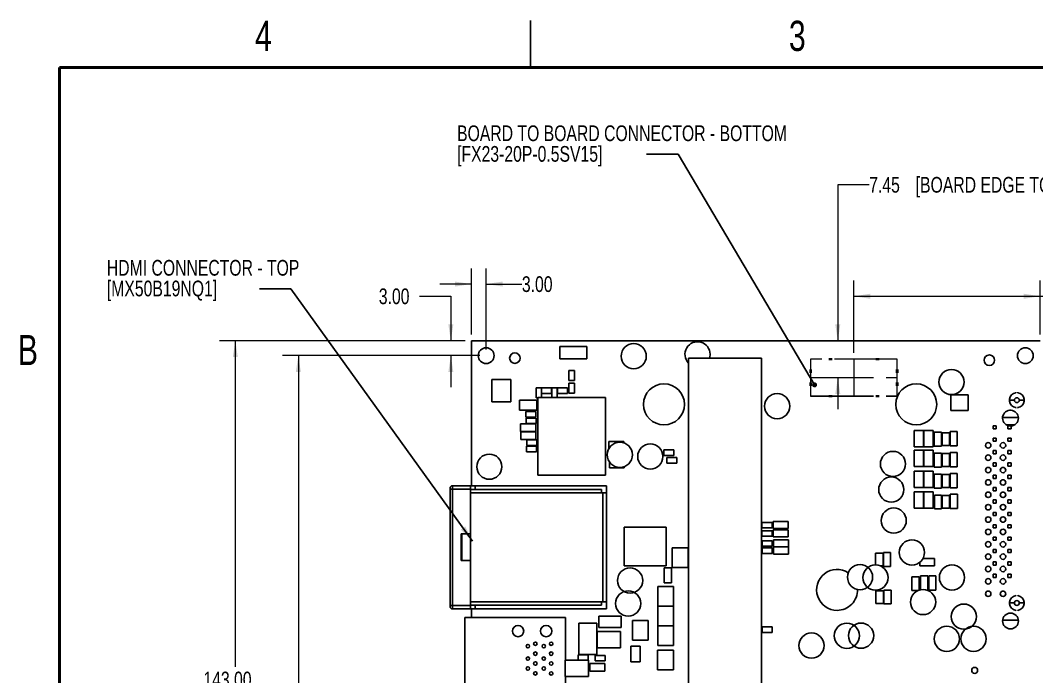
# Model space of a CAD drawing. Header units: millimetres. Extents: x 3 to 429, y 3 to 276.
# Drawn here: x 4.8 to 210.3, y 143.6 to 276.3 of the extents above; entities that cross this region are included whole.
import ezdxf

# ---------------------------------------------------------------- set-up
doc = ezdxf.new("R2010")
doc.units = ezdxf.units.MM
doc.header["$PDSIZE"] = -1
doc.linetypes.add('CENTERX2', pattern=[20.32, 12.7, -2.54, 2.54, -2.54])
doc.layers.add('FORMAT', color=7, linetype='Continuous')
doc.styles.add('SLDTEXTSTYLE1', font='TXT', dxfattribs={"width": 0.75})
doc.dimstyles.new('SLDDIMSTYLE0', dxfattribs={"dimtxt": 3.175, "dimasz": 3.302, "dimexe": 0, "dimexo": 0.0625, "dimgap": 0.79375, "dimtad": 0, "dimtih": 1, "dimtoh": 1, "dimrnd": 1e-09, "dimzin": 12, "dimdsep": 46, "dimtxsty": 'SLDTEXTSTYLE1', "dimsah": 1, "dimcen": 0.09, "dimadec": 0, "dimazin": 3, "dimtfac": 1, "dimtmove": 0, "dimatfit": 0, "dimfxl": 1, "dimfrac": 2, "dimtolj": 1, "dimtzin": 12, "dimarcsym": 0})
doc.dimstyles.new('SLDDIMSTYLE1', dxfattribs={"dimtxt": 3.175, "dimasz": 3.302, "dimexe": 0, "dimexo": 0.0625, "dimgap": 0.79375, "dimtad": 0, "dimtih": 1, "dimtoh": 1, "dimrnd": 1e-09, "dimzin": 4, "dimdsep": 46, "dimtxsty": 'SLDTEXTSTYLE1', "dimsah": 1, "dimcen": 0.09, "dimadec": 0, "dimazin": 1, "dimtfac": 1, "dimtofl": 0, "dimtmove": 0, "dimatfit": 3, "dimfxl": 1, "dimfrac": 2, "dimtolj": 1, "dimtzin": 12, "dimarcsym": 0})
doc.dimstyles.new('SLDDIMSTYLE2', dxfattribs={"dimtxt": 3.175, "dimasz": 3.302, "dimexe": 0, "dimexo": 0.0625, "dimgap": 0.79375, "dimtad": 0, "dimtih": 1, "dimtoh": 1, "dimrnd": 1e-09, "dimzin": 12, "dimdsep": 46, "dimtxsty": 'SLDTEXTSTYLE1', "dimsah": 1, "dimcen": 0.09, "dimadec": 0, "dimazin": 3, "dimtfac": 1, "dimtofl": 0, "dimtmove": 0, "dimatfit": 3, "dimfxl": 1, "dimfrac": 2, "dimtolj": 1, "dimtzin": 12, "dimarcsym": 0})
doc.dimstyles.new('SLDDIMSTYLE3', dxfattribs={"dimtxt": 3.175, "dimasz": 3.302, "dimexe": 0, "dimexo": 0.0625, "dimgap": 0.79375, "dimtad": 0, "dimtih": 1, "dimtoh": 1, "dimrnd": 1e-09, "dimzin": 4, "dimdsep": 46, "dimtxsty": 'SLDTEXTSTYLE1', "dimsah": 1, "dimcen": 0.09, "dimadec": 0, "dimazin": 1, "dimtfac": 1, "dimtmove": 0, "dimatfit": 0, "dimfxl": 1, "dimfrac": 2, "dimtolj": 1, "dimtzin": 12, "dimarcsym": 0})
doc.dimstyles.new('SLDDIMSTYLE4', dxfattribs={"dimtxt": 0.18, "dimasz": 1.016, "dimexe": 0, "dimexo": 0.0625, "dimgap": 0, "dimtad": 0, "dimtih": 1, "dimtoh": 1, "dimdec": 0, "dimrnd": 1e-09, "dimzin": 0, "dimdsep": 46, "dimtxsty": 'Standard', "dimblk1": 'DOT', "dimblk2": 'DOT', "dimsah": 1, "dimcen": 0.09, "dimadec": 0, "dimazin": 0, "dimtfac": 1.016, "dimtdec": 0, "dimtofl": 0, "dimtmove": 0, "dimatfit": 3, "dimldrblk": 'DOT', "dimfxl": 1, "dimfrac": 2, "dimtolj": 1, "dimtzin": 0, "dimarcsym": 0})
doc.dimstyles.new('SLDDIMSTYLE5', dxfattribs={"dimtxt": 0.18, "dimasz": 3.302, "dimexe": 0, "dimexo": 0.0625, "dimgap": 0, "dimtad": 0, "dimtih": 1, "dimtoh": 1, "dimdec": 0, "dimrnd": 1e-09, "dimzin": 0, "dimdsep": 46, "dimtxsty": 'Standard', "dimsah": 1, "dimcen": 0.09, "dimadec": 0, "dimazin": 0, "dimtfac": 3.302, "dimtdec": 0, "dimtofl": 0, "dimtmove": 0, "dimatfit": 3, "dimfxl": 1, "dimfrac": 2, "dimtolj": 1, "dimtzin": 0, "dimarcsym": 0})

# ---------------------------------------------------------------- blocks, each defined once
blk = doc.blocks.new('_D')
at = {"color": 7, "linetype": 'Continuous', "lineweight": 0}
for p, q in [((176.4, 243.02), (170.05, 243.02)), ((170.05, 243.02), (170.05, 211.48)), ((170.05, 204.03), (170.05, 197.68))]:
    blk.add_line(p, q, dxfattribs=at)
at = {"color": 7, "linetype": 'Continuous', "lineweight": 18}
for points in [[(170.05, 211.48), (170.56, 214.78), (169.54, 214.78)], [(170.05, 204.03), (169.54, 200.73), (170.56, 200.73)]]:
    blk.add_solid(points, dxfattribs=at)
at = {"color": 7, "linetype": 'Continuous', "lineweight": 18, "char_height": 3.175, "attachment_point": 1, "style": 'SLDTEXTSTYLE1'}
for s, insert in [('7.45', (176.4, 244.6)), ('[BOARD EDGE TO CONNECTOR CENTER]', (185.8, 244.6))]:
    blk.add_mtext(s, dxfattribs=dict(at, insert=insert))
blk = doc.blocks.new('_D_3')
at = {"color": 7, "linetype": 'Continuous', "lineweight": 0}
for p, q in [((173.31, 209.02), (173.31, 223.66)), ((210.96, 212.75), (210.96, 223.66)), ((173.31, 220.48), (210.96, 220.48)), ((210.96, 220.48), (220.11, 220.48))]:
    blk.add_line(p, q, dxfattribs=at)
at = {"color": 7, "linetype": 'Continuous', "lineweight": 18}
for points in [[(173.31, 220.48), (176.61, 219.97), (176.61, 220.99)], [(210.96, 220.48), (207.66, 220.99), (207.66, 219.97)]]:
    blk.add_solid(points, dxfattribs=at)
at = {"color": 7, "linetype": 'Continuous', "lineweight": 18, "char_height": 3.175, "attachment_point": 1, "style": 'SLDTEXTSTYLE1'}
for s, insert in [('37.65', (220.11, 222.06)), ('[BOARD EDGE TO CONNECTOR CENTER]', (231.86, 222.06))]:
    blk.add_mtext(s, dxfattribs=dict(at, insert=insert))
blk = doc.blocks.new('_D_4')
at = {"color": 7, "linetype": 'Continuous', "lineweight": 0}
for p, q in [((94.69, 211.48), (45.06, 211.48)), ((48.23, 211.48), (48.23, 145.55)), ((48.23, 68.48), (48.23, 140.51)), ((94.69, 68.48), (45.06, 68.48))]:
    blk.add_line(p, q, dxfattribs=at)
at = {"color": 7, "linetype": 'Continuous', "lineweight": 18}
for points in [[(48.23, 211.48), (47.73, 208.18), (48.74, 208.18)], [(48.23, 68.48), (48.74, 71.78), (47.73, 71.78)]]:
    blk.add_solid(points, dxfattribs=at)
at = {"color": 7, "linetype": 'Continuous', "lineweight": 18, "insert": (41.78, 144.6), "char_height": 3.175, "attachment_point": 1, "style": 'SLDTEXTSTYLE1'}
blk.add_mtext('143.00', dxfattribs=at)
blk = doc.blocks.new('_D_7')
at = {"color": 7, "linetype": 'Continuous', "lineweight": 0}
for p, q in [((97.69, 208.48), (57.8, 208.48)), ((60.98, 208.48), (60.98, 133.7)), ((60.98, 71.48), (60.98, 128.66)), ((97.69, 71.48), (57.8, 71.48))]:
    blk.add_line(p, q, dxfattribs=at)
at = {"color": 7, "linetype": 'Continuous', "lineweight": 18}
for points in [[(60.98, 208.48), (60.47, 205.18), (61.48, 205.18)], [(60.98, 71.48), (61.48, 74.78), (60.47, 74.78)]]:
    blk.add_solid(points, dxfattribs=at)
at = {"color": 7, "linetype": 'Continuous', "lineweight": 18, "insert": (54.53, 132.75), "char_height": 3.175, "attachment_point": 1, "style": 'SLDTEXTSTYLE1'}
blk.add_mtext('137.00', dxfattribs=at)
blk = doc.blocks.new('_D_8')
at = {"color": 7, "linetype": 'Continuous', "lineweight": 0}
for p, q in [((85.46, 220.48), (91.81, 220.48)), ((91.81, 220.48), (91.81, 211.48)), ((94.69, 211.48), (88.64, 211.48)), ((97.69, 208.48), (88.64, 208.48)), ((91.81, 208.48), (91.81, 202.13))]:
    blk.add_line(p, q, dxfattribs=at)
at = {"color": 7, "linetype": 'Continuous', "lineweight": 18}
for points in [[(91.81, 211.48), (92.32, 214.78), (91.31, 214.78)], [(91.81, 208.48), (91.31, 205.18), (92.32, 205.18)]]:
    blk.add_solid(points, dxfattribs=at)
at = {"color": 7, "linetype": 'Continuous', "lineweight": 18, "insert": (77.25, 222.06), "char_height": 3.175, "attachment_point": 1, "style": 'SLDTEXTSTYLE1'}
blk.add_mtext('3.00', dxfattribs=at)
blk = doc.blocks.new('_D_9')
at = {"color": 7, "linetype": 'Continuous', "lineweight": 0}
for p, q in [((95.96, 212.75), (95.96, 226.12)), ((98.96, 209.75), (98.96, 226.12)), ((95.96, 222.95), (89.61, 222.95)), ((98.96, 222.95), (106.18, 222.95))]:
    blk.add_line(p, q, dxfattribs=at)
at = {"color": 7, "linetype": 'Continuous', "lineweight": 18}
for points in [[(95.96, 222.95), (92.66, 223.45), (92.66, 222.44)], [(98.96, 222.95), (102.26, 222.44), (102.26, 223.45)]]:
    blk.add_solid(points, dxfattribs=at)
at = {"color": 7, "linetype": 'Continuous', "lineweight": 18, "insert": (106.18, 224.52), "char_height": 3.175, "attachment_point": 1, "style": 'SLDTEXTSTYLE1'}
blk.add_mtext('3.00', dxfattribs=at)
blk = doc.blocks.new('SW_NOTE_0_4')
at = {"color": 0, "linetype": 'Continuous', "lineweight": 0, "char_height": 3.175, "attachment_point": 1, "style": 'SLDTEXTSTYLE1'}
for s, insert in [('BOARD TO BOARD CONNECTOR - BOTTOM', (-38.33, 5.82)), ('[FX23-20P-0.5SV15]', (-38.33, 1.65))]:
    blk.add_mtext(s, dxfattribs=dict(at, insert=insert))
blk = doc.blocks.new('_Dot')
at = {"color": 0, "linetype": 'ByBlock', "lineweight": -2}
blk.add_line((-0.5, 0), (-1, 0), dxfattribs=at)
at = {"color": 0, "linetype": 'ByBlock', "const_width": 0.5}
blk.add_lwpolyline([(-0.25, 0, 1), (0.25, 0, 1)], format="xyb", close=True, dxfattribs=at)
blk = doc.blocks.new('SW_NOTE_0_5')
at = {"color": 0, "linetype": 'Continuous', "lineweight": 0, "char_height": 3.175, "attachment_point": 1, "style": 'SLDTEXTSTYLE1'}
for s, insert in [('HDMI CONNECTOR - TOP', (-30.86, 5.82)), ('[MX50B19NQ1]', (-30.86, 1.64))]:
    blk.add_mtext(s, dxfattribs=dict(at, insert=insert))

msp = doc.modelspace()

# ---------------------------------------------------------------- linework, layer by layer
at = {"color": 7, "linetype": 'Continuous', "lineweight": 25}
for p, q in [((107.95, 266.7), (107.95, 276.225)), ((95.959, 211.478), (210.96, 211.478)), ((95.959, 182.185), (95.959, 211.478)), ((113.829, 207.844), (113.829, 210.344)), ((113.829, 210.344), (119.329, 210.344)), ((119.329, 210.344), (119.329, 207.844)), ((119.329, 207.844), (113.829, 207.844)), ((139.86, 207.996), (154.65, 207.996)), ((139.86, 114.256), (139.86, 207.996)), ((154.65, 207.996), (154.65, 114.256)), ((168.238, 207.828), (168.36, 207.828)), ((168.238, 207.678), (168.36, 207.678)), ((168.36, 207.828), (168.36, 207.678)), ((168.76, 207.828), (168.36, 207.828)), ((168.76, 207.678), (168.36, 207.678)), ((168.76, 207.828), (168.76, 207.678)), ((168.76, 207.828), (168.883, 207.828)), ((168.76, 207.678), (168.883, 207.678)), ((177.86, 207.828), (177.738, 207.828)), ((177.86, 207.678), (177.738, 207.678)), ((177.86, 207.828), (178.26, 207.828)), ((177.86, 207.828), (177.86, 207.678)), ((177.86, 207.678), (178.26, 207.678)), ((178.26, 207.828), (178.26, 207.678)), ((178.383, 207.828), (178.26, 207.828)), ((178.383, 207.678), (178.26, 207.678)), ((115.64, 205.501), (116.818, 205.501)), ((115.64, 203.422), (115.64, 205.501)), ((116.818, 205.501), (116.818, 203.422)), ((164.435, 205.528), (164.435, 205.674)), ((164.685, 205.528), (164.435, 205.528)), ((164.435, 205.528), (164.435, 205.128)), ((164.685, 205.528), (164.685, 205.674)), ((164.685, 205.528), (164.685, 205.128)), ((181.935, 205.528), (181.935, 205.674)), ((181.935, 205.528), (182.185, 205.528)), ((181.935, 205.528), (181.935, 205.128)), ((182.185, 205.528), (182.185, 205.674)), ((182.185, 205.528), (182.185, 205.128)), ((100.09, 199.162), (100.09, 203.662)), ((100.09, 203.662), (103.965, 203.662)), ((103.965, 203.662), (103.965, 199.162)), ((164.685, 205.128), (164.435, 205.128)), ((164.435, 205.128), (164.435, 204.983)), ((164.685, 205.128), (164.685, 204.983)), ((181.935, 205.128), (182.185, 205.128)), ((181.935, 205.128), (181.935, 204.983)), ((182.185, 205.128), (182.185, 204.983)), ((109.052, 201.972), (110.152, 201.972)), ((109.052, 199.952), (109.052, 201.972)), ((110.152, 201.972), (110.152, 200.019)), ((110.167, 200.852), (110.167, 201.972)), ((110.167, 201.972), (112.186, 201.972)), ((112.186, 201.972), (112.186, 200.852)), ((112.201, 200.019), (112.201, 201.972)), ((112.201, 201.972), (113.301, 201.972)), ((113.301, 201.972), (113.301, 200.019)), ((113.367, 200.852), (113.367, 201.972)), ((113.367, 201.972), (115.387, 201.972)), ((115.387, 201.972), (115.387, 200.852)), ((116.818, 203.422), (115.64, 203.422)), ((115.671, 200.862), (115.671, 202.882)), ((115.671, 202.882), (116.791, 202.882)), ((116.791, 202.882), (116.791, 200.862)), ((164.435, 202.928), (164.435, 203.074)), ((164.685, 202.928), (164.435, 202.928)), ((164.435, 202.528), (164.435, 202.928)), ((164.685, 202.528), (164.435, 202.528)), ((164.435, 202.528), (164.435, 202.383)), ((164.685, 202.928), (164.685, 203.074)), ((164.685, 202.528), (164.685, 202.928)), ((164.685, 202.528), (164.685, 202.383)), ((181.935, 202.928), (181.935, 203.074)), ((181.935, 202.928), (182.185, 202.928)), ((181.935, 202.528), (181.935, 202.928)), ((181.935, 202.528), (182.185, 202.528)), ((181.935, 202.528), (181.935, 202.383)), ((182.185, 202.928), (182.185, 203.074)), ((182.185, 202.528), (182.185, 202.928)), ((182.185, 202.528), (182.185, 202.383)), ((105.718, 197.468), (105.718, 199.468)), ((105.718, 199.468), (109.168, 199.468)), ((109.381, 199.952), (109.052, 199.952)), ((109.168, 199.468), (109.168, 197.468)), ((109.381, 184.319), (109.381, 200.019)), ((109.381, 200.019), (123.081, 200.019)), ((112.186, 200.852), (110.167, 200.852)), ((115.387, 200.852), (113.367, 200.852)), ((116.791, 200.862), (115.671, 200.862)), ((123.081, 200.019), (123.081, 184.319)), ((168.36, 200.378), (168.238, 200.378)), ((168.36, 200.228), (168.238, 200.228)), ((168.36, 200.378), (168.76, 200.378)), ((168.36, 200.228), (168.36, 200.378)), ((168.36, 200.228), (168.76, 200.228)), ((168.76, 200.228), (168.76, 200.378)), ((168.883, 200.378), (168.76, 200.378)), ((168.883, 200.228), (168.76, 200.228)), ((177.738, 200.378), (177.86, 200.378)), ((177.738, 200.228), (177.86, 200.228)), ((177.86, 200.228), (177.86, 200.378)), ((178.26, 200.378), (177.86, 200.378)), ((178.26, 200.228), (177.86, 200.228)), ((178.26, 200.228), (178.26, 200.378)), ((178.26, 200.378), (178.383, 200.378)), ((178.26, 200.228), (178.383, 200.228)), ((192.891, 197.383), (192.891, 200.583)), ((192.891, 200.583), (196.441, 200.583)), ((196.441, 200.583), (196.441, 197.383)), ((103.965, 199.162), (100.09, 199.162)), ((109.168, 197.468), (105.718, 197.468)), ((196.441, 197.383), (192.891, 197.383)), ((106.966, 197.164), (108.986, 197.164)), ((106.966, 196.064), (106.966, 197.164)), ((108.986, 196.064), (106.966, 196.064)), ((107.017, 194.769), (107.017, 195.869)), ((107.017, 195.869), (109.037, 195.869)), ((108.986, 197.164), (108.986, 196.064)), ((109.037, 195.869), (109.037, 194.769)), ((206.555, 195.978), (203.366, 195.978)), ((105.918, 193.147), (105.918, 194.697)), ((105.918, 194.697), (108.968, 194.697)), ((109.037, 194.769), (107.017, 194.769)), ((108.968, 194.697), (108.968, 193.147)), ((185.479, 193.312), (187.379, 193.312)), ((185.479, 190.012), (185.479, 193.312)), ((187.379, 193.312), (187.379, 190.012)), ((187.435, 193.312), (189.335, 193.312)), ((187.435, 190.012), (187.435, 193.312)), ((189.335, 193.312), (189.335, 190.012)), ((202.08, 194.298), (201.44, 194.298)), ((201.44, 194.298), (201.44, 193.658)), ((201.44, 193.658), (202.08, 193.658)), ((202.08, 193.658), (202.08, 194.298)), ((204.131, 194.478), (204.44, 194.478)), ((205.08, 194.478), (204.44, 194.478)), ((204.44, 194.478), (204.44, 194.333)), ((205.08, 194.298), (204.44, 194.298)), ((204.44, 194.298), (204.44, 193.658)), ((204.44, 193.658), (205.08, 193.658)), ((205.08, 194.298), (205.08, 194.478)), ((205.08, 194.478), (205.79, 194.478)), ((205.08, 193.658), (205.08, 194.298)), ((108.968, 193.147), (105.918, 193.147)), ((105.943, 193.046), (108.993, 193.046)), ((105.943, 191.496), (105.943, 193.046)), ((108.993, 191.496), (105.943, 191.496)), ((107.161, 191.428), (109.181, 191.428)), ((107.161, 190.308), (107.161, 191.428)), ((108.993, 193.046), (108.993, 191.496)), ((109.181, 191.428), (109.181, 190.308)), ((189.558, 192.98), (191.008, 192.98)), ((189.558, 190.18), (189.558, 192.98)), ((191.008, 192.98), (191.008, 190.18)), ((191.135, 190.305), (191.135, 192.905)), ((191.135, 192.905), (192.635, 192.905)), ((192.635, 192.905), (192.635, 190.305)), ((192.762, 193.13), (194.212, 193.13)), ((192.762, 190.23), (192.762, 193.13)), ((194.212, 193.13), (194.212, 190.23)), ((202.08, 191.798), (201.44, 191.798)), ((201.44, 191.798), (201.44, 191.158)), ((201.44, 191.158), (202.08, 191.158)), ((202.08, 191.158), (202.08, 191.798)), ((204.44, 191.798), (204.44, 191.158)), ((205.08, 191.798), (204.44, 191.798)), ((204.44, 191.158), (205.08, 191.158)), ((205.08, 191.158), (205.08, 191.798)), ((107.106, 189.03), (107.106, 190.15)), ((107.106, 190.15), (109.126, 190.15)), ((109.181, 190.308), (107.161, 190.308)), ((109.126, 190.15), (109.126, 189.03)), ((123.757, 189.691), (123.757, 191.107)), ((123.757, 191.107), (126.757, 191.107)), ((126.757, 191.107), (126.757, 190.856)), ((134.845, 188.316), (134.845, 189.436)), ((134.845, 189.436), (136.885, 189.436)), ((136.885, 189.436), (136.885, 188.316)), ((187.379, 190.012), (185.479, 190.012)), ((185.479, 189.373), (187.379, 189.373)), ((185.479, 186.073), (185.479, 189.373)), ((187.379, 189.373), (187.379, 186.073)), ((189.335, 190.012), (187.435, 190.012)), ((187.435, 186.073), (187.435, 189.373)), ((187.435, 189.373), (189.335, 189.373)), ((189.335, 189.373), (189.335, 186.073)), ((191.008, 190.18), (189.558, 190.18)), ((192.635, 190.305), (191.135, 190.305)), ((194.212, 190.23), (192.762, 190.23)), ((201.44, 189.298), (201.44, 188.658)), ((202.08, 189.298), (201.44, 189.298)), ((202.08, 188.658), (202.08, 189.298)), ((205.08, 189.298), (204.44, 189.298)), ((204.44, 189.298), (204.44, 188.658)), ((205.08, 188.658), (205.08, 189.298)), ((109.126, 189.03), (107.106, 189.03)), ((136.885, 188.316), (134.845, 188.316)), ((135.498, 186.735), (135.498, 187.855)), ((135.498, 187.855), (137.538, 187.855)), ((137.538, 187.855), (137.538, 186.735)), ((189.558, 188.764), (191.008, 188.764)), ((189.558, 185.964), (189.558, 188.764)), ((191.008, 188.764), (191.008, 185.964)), ((191.135, 188.689), (192.635, 188.689)), ((191.135, 186.089), (191.135, 188.689)), ((192.635, 188.689), (192.635, 186.089)), ((192.762, 188.914), (194.212, 188.914)), ((192.762, 186.014), (192.762, 188.914)), ((194.212, 188.914), (194.212, 186.014)), ((201.44, 188.658), (202.08, 188.658)), ((204.44, 188.658), (205.08, 188.658)), ((123.87, 185.807), (123.87, 186.999)), ((126.87, 185.807), (123.87, 185.807)), ((126.87, 186.054), (126.87, 185.807)), ((137.538, 186.735), (135.498, 186.735)), ((187.379, 186.073), (185.479, 186.073)), ((185.479, 181.806), (185.479, 185.106)), ((185.479, 185.106), (187.379, 185.106)), ((187.379, 185.106), (187.379, 181.806)), ((189.335, 186.073), (187.435, 186.073)), ((187.435, 185.106), (189.335, 185.106)), ((187.435, 181.806), (187.435, 185.106)), ((189.335, 185.106), (189.335, 181.806)), ((191.008, 185.964), (189.558, 185.964)), ((192.635, 186.089), (191.135, 186.089)), ((194.212, 186.014), (192.762, 186.014)), ((201.44, 186.798), (201.44, 186.158)), ((202.08, 186.798), (201.44, 186.798)), ((201.44, 186.158), (202.08, 186.158)), ((202.08, 186.158), (202.08, 186.798)), ((205.08, 186.798), (204.44, 186.798)), ((204.44, 186.798), (204.44, 186.158)), ((204.44, 186.158), (205.08, 186.158)), ((205.08, 186.158), (205.08, 186.798)), ((123.081, 184.319), (109.381, 184.319)), ((189.558, 184.497), (191.008, 184.497)), ((189.558, 181.697), (189.558, 184.497)), ((191.008, 184.497), (191.008, 181.697)), ((191.135, 184.422), (192.635, 184.422)), ((191.135, 181.822), (191.135, 184.422)), ((192.635, 184.422), (192.635, 181.822)), ((192.762, 181.747), (192.762, 184.647)), ((192.762, 184.647), (194.212, 184.647)), ((194.212, 184.647), (194.212, 181.747)), ((201.44, 184.298), (201.44, 183.658)), ((202.08, 184.298), (201.44, 184.298)), ((201.44, 183.658), (202.08, 183.658)), ((202.08, 183.658), (202.08, 184.298)), ((204.44, 184.298), (204.44, 183.658)), ((205.08, 184.298), (204.44, 184.298)), ((204.44, 183.658), (205.08, 183.658)), ((205.08, 183.658), (205.08, 184.298)), ((91.659, 181.485), (91.659, 181.685)), ((92.159, 181.485), (91.659, 181.485)), ((91.659, 157.985), (91.659, 181.485)), ((92.159, 182.185), (92.159, 181.485)), ((92.159, 182.185), (95.759, 182.185)), ((95.759, 181.485), (92.159, 181.485)), ((92.159, 181.485), (92.159, 157.985)), ((95.759, 182.185), (95.759, 181.485)), ((95.759, 182.185), (96.759, 182.185)), ((95.759, 181.485), (95.759, 172.435)), ((95.759, 181.435), (122.259, 181.435)), ((96.759, 182.185), (96.759, 181.435)), ((123.259, 182.185), (96.759, 182.185)), ((122.259, 181.435), (122.259, 180.735)), ((123.259, 180.735), (123.259, 182.185)), ((187.379, 181.806), (185.479, 181.806)), ((185.503, 177.615), (185.503, 180.915)), ((185.503, 180.915), (187.403, 180.915)), ((187.403, 180.915), (187.403, 177.615)), ((189.335, 181.806), (187.435, 181.806)), ((187.459, 177.615), (187.459, 180.915)), ((187.459, 180.915), (189.359, 180.915)), ((189.359, 180.915), (189.359, 177.615)), ((191.008, 181.697), (189.558, 181.697)), ((192.635, 181.822), (191.135, 181.822)), ((194.212, 181.747), (192.762, 181.747)), ((201.44, 181.798), (201.44, 181.158)), ((202.08, 181.798), (201.44, 181.798)), ((201.44, 181.158), (202.08, 181.158)), ((202.08, 181.158), (202.08, 181.798)), ((204.44, 181.798), (204.44, 181.158)), ((205.08, 181.798), (204.44, 181.798)), ((204.44, 181.158), (205.08, 181.158)), ((205.08, 181.158), (205.08, 181.798)), ((122.259, 180.735), (95.759, 180.735)), ((122.259, 180.735), (122.559, 180.735)), ((122.559, 158.735), (122.559, 180.735)), ((122.559, 180.735), (123.259, 180.735)), ((123.259, 180.735), (123.259, 158.735)), ((189.582, 180.306), (191.032, 180.306)), ((189.582, 177.506), (189.582, 180.306)), ((191.032, 180.306), (191.032, 177.506)), ((191.159, 177.631), (191.159, 180.231)), ((191.159, 180.231), (192.659, 180.231)), ((192.659, 180.231), (192.659, 177.631)), ((192.786, 177.556), (192.786, 180.456)), ((192.786, 180.456), (194.236, 180.456)), ((194.236, 180.456), (194.236, 177.556)), ((202.08, 179.298), (201.44, 179.298)), ((201.44, 179.298), (201.44, 178.658)), ((202.08, 178.658), (202.08, 179.298)), ((204.44, 179.298), (204.44, 178.658)), ((205.08, 179.298), (204.44, 179.298)), ((205.08, 178.658), (205.08, 179.298)), ((187.403, 177.615), (185.503, 177.615)), ((189.359, 177.615), (187.459, 177.615)), ((191.032, 177.506), (189.582, 177.506)), ((192.659, 177.631), (191.159, 177.631)), ((194.236, 177.556), (192.786, 177.556)), ((201.44, 178.658), (202.08, 178.658)), ((201.44, 176.798), (201.44, 176.158)), ((202.08, 176.798), (201.44, 176.798)), ((202.08, 176.158), (202.08, 176.798)), ((204.44, 178.658), (205.08, 178.658)), ((205.08, 176.798), (204.44, 176.798)), ((204.44, 176.798), (204.44, 176.158)), ((205.08, 176.158), (205.08, 176.798)), ((154.719, 174.769), (156.759, 174.769)), ((154.719, 173.649), (154.719, 174.769)), ((156.759, 174.769), (156.759, 173.649)), ((157.007, 173.509), (157.007, 174.959)), ((157.007, 174.959), (160.007, 174.959)), ((160.007, 174.959), (160.007, 173.509)), ((201.44, 176.158), (202.08, 176.158)), ((204.44, 176.158), (205.08, 176.158)), ((126.865, 173.804), (135.315, 173.804)), ((126.865, 166.004), (126.865, 173.804)), ((135.315, 173.804), (135.315, 166.004)), ((156.759, 173.649), (154.719, 173.649)), ((154.719, 171.972), (154.719, 173.092)), ((154.719, 173.092), (156.759, 173.092)), ((156.759, 173.092), (156.759, 171.972)), ((160.007, 173.509), (157.007, 173.509)), ((157.007, 171.833), (157.007, 173.283)), ((157.007, 173.283), (160.007, 173.283)), ((160.007, 173.283), (160.007, 171.833)), ((202.08, 174.298), (201.44, 174.298)), ((201.44, 174.298), (201.44, 173.658)), ((201.44, 173.658), (202.08, 173.658)), ((202.08, 173.658), (202.08, 174.298)), ((205.08, 174.298), (204.44, 174.298)), ((204.44, 174.298), (204.44, 173.658)), ((204.44, 173.658), (205.08, 173.658)), ((205.08, 173.658), (205.08, 174.298)), ((95.759, 172.435), (93.909, 172.435)), ((93.909, 172.435), (93.909, 167.035)), ((94.009, 172.435), (94.009, 167.035)), ((95.759, 167.035), (95.759, 172.435)), ((156.759, 171.972), (154.719, 171.972)), ((154.766, 171.064), (156.806, 171.064)), ((154.766, 169.944), (154.766, 171.064)), ((156.806, 171.064), (156.806, 169.944)), ((160.007, 171.833), (157.007, 171.833)), ((157.054, 169.804), (157.054, 171.254)), ((157.054, 171.254), (160.055, 171.254)), ((160.055, 171.254), (160.055, 169.804)), ((201.44, 171.798), (201.44, 171.158)), ((202.08, 171.798), (201.44, 171.798)), ((201.44, 171.158), (202.08, 171.158)), ((202.08, 171.158), (202.08, 171.798)), ((205.08, 171.798), (204.44, 171.798)), ((204.44, 171.798), (204.44, 171.158)), ((204.44, 171.158), (205.08, 171.158)), ((205.08, 171.158), (205.08, 171.798)), ((136.569, 169.61), (139.769, 169.61)), ((136.569, 165.66), (136.569, 169.61)), ((139.769, 169.61), (139.769, 165.66)), ((156.806, 169.944), (154.766, 169.944)), ((154.766, 168.488), (154.766, 169.609)), ((154.766, 169.609), (156.806, 169.609)), ((156.806, 169.609), (156.806, 168.488)), ((160.055, 169.804), (157.054, 169.804)), ((157.054, 169.799), (160.055, 169.799)), ((157.054, 168.349), (157.054, 169.799)), ((160.055, 169.799), (160.055, 168.349)), ((177.706, 166.162), (177.706, 168.574)), ((177.706, 168.574), (179.206, 168.574)), ((179.206, 168.574), (179.206, 165.975)), ((179.281, 165.874), (179.281, 168.675)), ((179.281, 168.675), (180.73, 168.675)), ((180.73, 168.675), (180.73, 165.874)), ((201.44, 169.298), (201.44, 168.658)), ((202.08, 169.298), (201.44, 169.298)), ((201.44, 168.658), (202.08, 168.658)), ((202.08, 168.658), (202.08, 169.298)), ((204.44, 169.298), (204.44, 168.658)), ((205.08, 169.298), (204.44, 169.298)), ((204.44, 168.658), (205.08, 168.658)), ((205.08, 168.658), (205.08, 169.298)), ((93.909, 167.035), (95.759, 167.035)), ((95.759, 167.035), (95.759, 157.985)), ((156.806, 168.488), (154.766, 168.488)), ((160.055, 168.349), (157.054, 168.349)), ((186.633, 165.991), (186.633, 166.717)), ((187.248, 167.441), (189.634, 167.441)), ((189.634, 167.441), (189.634, 165.991)), ((202.08, 166.798), (201.44, 166.798)), ((201.44, 166.798), (201.44, 166.158)), ((202.08, 166.158), (202.08, 166.798)), ((205.08, 166.798), (204.44, 166.798)), ((204.44, 166.798), (204.44, 166.158)), ((205.08, 166.158), (205.08, 166.798)), ((135.315, 166.004), (126.865, 166.004)), ((134.973, 165.579), (136.423, 165.579)), ((134.973, 162.579), (134.973, 165.579)), ((136.423, 165.579), (136.423, 162.579)), ((139.769, 165.66), (136.569, 165.66)), ((179.206, 165.975), (178.627, 165.975)), ((180.73, 165.874), (179.281, 165.874)), ((189.634, 165.991), (186.633, 165.991)), ((201.44, 166.158), (202.08, 166.158)), ((204.44, 166.158), (205.08, 166.158)), ((136.423, 162.579), (134.973, 162.579)), ((185.046, 163.793), (186.496, 163.793)), ((185.046, 160.993), (185.046, 163.793)), ((186.496, 163.793), (186.496, 161.08)), ((186.775, 163.943), (188.225, 163.943)), ((186.775, 161.155), (186.775, 163.943)), ((188.225, 163.943), (188.225, 161.043)), ((188.426, 161.043), (188.426, 163.943)), ((188.426, 163.943), (189.876, 163.943)), ((189.876, 163.943), (189.876, 161.043)), ((201.44, 164.298), (201.44, 163.658)), ((202.08, 164.298), (201.44, 164.298)), ((201.44, 163.658), (202.08, 163.658)), ((202.08, 163.658), (202.08, 164.298)), ((204.44, 164.298), (204.44, 163.658)), ((205.08, 164.298), (204.44, 164.298)), ((204.44, 163.658), (205.08, 163.658)), ((205.08, 163.658), (205.08, 164.298)), ((133.656, 157.86), (133.656, 161.81)), ((133.656, 161.81), (136.856, 161.81)), ((136.856, 161.81), (136.856, 157.86)), ((177.757, 158.355), (177.757, 160.954)), ((177.757, 160.954), (179.257, 160.954)), ((179.257, 160.954), (179.257, 158.355)), ((179.382, 161.08), (180.832, 161.08)), ((179.382, 158.28), (179.382, 161.08)), ((180.832, 161.08), (180.832, 158.28)), ((186.268, 160.993), (185.046, 160.993)), ((188.225, 161.043), (188.2, 161.043)), ((189.876, 161.043), (188.426, 161.043)), ((95.759, 158.735), (122.259, 158.735)), ((122.259, 158.735), (122.559, 158.735)), ((122.259, 158.735), (122.259, 158.035)), ((123.259, 158.735), (122.559, 158.735)), ((123.259, 157.285), (123.259, 158.735)), ((179.257, 158.355), (177.757, 158.355)), ((180.832, 158.28), (179.382, 158.28)), ((91.659, 157.785), (91.659, 157.985)), ((92.159, 157.985), (91.659, 157.985)), ((92.159, 157.985), (92.159, 157.285)), ((92.159, 157.985), (95.759, 157.985)), ((95.759, 157.285), (92.159, 157.285)), ((122.259, 158.035), (95.759, 158.035)), ((95.759, 157.985), (95.759, 157.285)), ((96.759, 157.285), (95.759, 157.285)), ((95.959, 155.531), (95.959, 157.285)), ((96.759, 158.035), (96.759, 157.285)), ((96.759, 157.285), (123.259, 157.285)), ((136.856, 157.86), (133.656, 157.86)), ((133.656, 153.872), (133.656, 157.822)), ((133.656, 157.822), (136.856, 157.822)), ((136.856, 157.822), (136.856, 153.872)), ((94.664, 155.531), (114.964, 155.531)), ((94.664, 136.951), (94.664, 155.531)), ((114.964, 155.531), (114.964, 146.905)), ((117.691, 148.1), (117.691, 154.4)), ((117.691, 154.4), (121.341, 154.4)), ((121.341, 154.4), (121.341, 148.1)), ((121.726, 155.789), (126.226, 155.789)), ((121.726, 153.539), (121.726, 155.789)), ((126.226, 155.789), (126.226, 153.539)), ((128.522, 150.981), (128.522, 154.932)), ((128.522, 154.932), (131.722, 154.932)), ((131.722, 154.932), (131.722, 150.981)), ((206.555, 154.978), (203.366, 154.978)), ((121.41, 149.386), (121.41, 152.686)), ((121.41, 152.686), (126.11, 152.686)), ((126.226, 153.539), (121.726, 153.539)), ((126.11, 152.686), (126.11, 149.386)), ((136.856, 153.872), (133.656, 153.872)), ((133.656, 149.884), (133.656, 153.834)), ((133.656, 153.834), (136.856, 153.834)), ((136.856, 153.834), (136.856, 149.884)), ((154.769, 153.631), (156.809, 153.631)), ((154.769, 152.511), (154.769, 153.631)), ((156.809, 152.511), (154.769, 152.511)), ((156.809, 153.631), (156.809, 152.511)), ((131.722, 150.981), (128.522, 150.981)), ((117.583, 146.915), (117.583, 148.015)), ((117.583, 148.015), (119.603, 148.015)), ((121.341, 148.1), (117.691, 148.1)), ((119.603, 148.015), (119.603, 146.915)), ((126.11, 149.386), (121.41, 149.386)), ((128.212, 149.751), (130.112, 149.751)), ((128.212, 146.601), (128.212, 149.751)), ((130.112, 149.751), (130.112, 146.601)), ((133.605, 148.932), (136.805, 148.932)), ((133.605, 144.982), (133.605, 148.932)), ((136.856, 149.884), (133.656, 149.884)), ((136.805, 148.932), (136.805, 144.982)), ((114.948, 143.605), (114.948, 146.905)), ((114.948, 146.905), (119.648, 146.905)), ((119.603, 146.915), (117.583, 146.915)), ((119.648, 146.905), (119.648, 143.605)), ((119.924, 144.723), (119.924, 146.223)), ((119.924, 146.223), (122.924, 146.223)), ((120.964, 146.786), (120.964, 147.885)), ((120.964, 147.885), (122.984, 147.885)), ((122.984, 146.786), (120.964, 146.786)), ((122.924, 146.223), (122.924, 144.723)), ((122.984, 147.885), (122.984, 146.786)), ((130.112, 146.601), (128.212, 146.601)), ((122.924, 144.723), (119.924, 144.723)), ((136.805, 144.982), (133.605, 144.982)), ((119.648, 143.605), (114.948, 143.605)), ((114.964, 143.605), (114.964, 140.423))]:
    msp.add_line(p, q, dxfattribs=at)
at = {"color": 7, "linetype": 'Continuous', "lineweight": 50}
for p, q in [((12.7, 12.7), (12.7, 266.7)), ((12.7, 266.7), (419.1, 266.7))]:
    msp.add_line(p, q, dxfattribs=at)
at = {"color": 7, "linetype": 'CENTERX2', "lineweight": 18}
for p, q in [((182.06, 207.753), (164.56, 207.753)), ((164.56, 207.753), (164.56, 200.303)), ((168.36, 207.753), (168.76, 207.753)), ((182.06, 200.303), (182.06, 207.753)), ((164.56, 204.028), (182.06, 204.028))]:
    msp.add_line(p, q, dxfattribs=at)
at = {"color": 7, "linetype": 'Continuous', "lineweight": 18}
msp.add_line((173.31, 207.753), (173.31, 200.303), dxfattribs=at)
at = {"color": 8, "linetype": 'Continuous', "lineweight": 25}
for p, q in [((205.76, 199.478), (204.646, 199.478)), ((206.76, 199.478), (207.875, 199.478)), ((205.76, 158.478), (204.646, 158.478)), ((206.76, 158.478), (207.875, 158.478))]:
    msp.add_line(p, q, dxfattribs=at)
at = {"color": 7, "linetype": 'Continuous', "lineweight": 25, "flags": 128}
msp.add_lwpolyline([(144.233, 208.75), (144.147, 208.092), (144.119, 207.996)], dxfattribs=at)
at = {"color": 7, "linetype": 'Continuous', "lineweight": 25}
for centre, radius in [((98.959, 208.479), 1.6), ((128.779, 208.363), 2.545), ((207.961, 208.479), 1.6), ((104.754, 207.976), 1.063), ((200.691, 207.551), 1.063), ((193.035, 203.139), 2.545), ((134.905, 198.626), 4.14), ((185.905, 198.626), 4.14), ((157.786, 198.265), 2.545), ((125.971, 188.435), 2.545), ((132.143, 188.083), 2.545), ((181.2, 186.588), 2.545), ((200.46, 190.346), 0.55), ((203.46, 190.346), 0.55), ((99.594, 186.022), 2.545), ((200.46, 187.846), 0.55), ((203.46, 187.846), 0.55), ((200.46, 185.346), 0.55), ((203.46, 185.346), 0.55), ((180.865, 181.403), 2.545), ((200.46, 182.846), 0.55), ((203.46, 182.846), 0.55), ((200.46, 180.346), 0.55), ((203.46, 180.346), 0.55), ((181.355, 175.137), 2.545), ((200.46, 177.846), 0.55), ((203.46, 177.846), 0.55), ((200.46, 175.346), 0.55), ((203.46, 175.346), 0.55), ((200.46, 172.846), 0.55), ((203.46, 172.846), 0.55), ((185.035, 168.697), 2.545), ((200.46, 170.346), 0.55), ((203.46, 170.346), 0.55), ((200.46, 167.846), 0.55), ((203.46, 167.846), 0.55), ((128.054, 163.014), 2.545), ((174.546, 163.708), 2.545), ((177.669, 163.617), 2.545), ((193.134, 163.631), 2.545), ((200.46, 165.346), 0.55), ((203.46, 165.346), 0.55), ((200.46, 162.846), 0.55), ((203.46, 162.846), 0.55), ((127.676, 158.372), 2.545), ((187.295, 158.664), 2.545), ((200.46, 160.346), 0.55), ((203.46, 160.346), 0.55), ((195.538, 155.718), 2.545), ((204.96, 154.846), 1.6), ((171.889, 151.858), 2.545), ((174.759, 151.874), 2.545), ((105.399, 152.811), 1.15), ((111.079, 152.811), 1.15), ((164.733, 149.871), 2.545), ((192.087, 151.221), 2.545), ((197.495, 151.227), 2.545), ((107.399, 149.741), 0.35), ((108.899, 150.241), 0.35), ((110.599, 149.741), 0.35), ((112.099, 150.241), 0.35), ((108.899, 148.241), 0.35), ((112.099, 148.241), 0.35), ((107.399, 147.241), 0.35), ((108.899, 146.241), 0.35), ((110.599, 147.241), 0.35), ((112.099, 146.241), 0.35), ((107.399, 145.241), 0.35), ((108.899, 144.241), 0.35), ((110.599, 145.241), 0.35), ((112.099, 144.241), 0.35), ((197.73, 144.857), 0.6)]:
    msp.add_circle(centre, radius, dxfattribs=at)
for centre, radius, start, end in [((141.688, 208.75), 2.545, 0, 224.06406), ((206.26, 199.478), 1.5, 97.66226, 172.33774), ((206.26, 199.478), 0.5, 0, 180), ((206.26, 199.478), 0.5, 180, 0), ((206.26, 199.478), 1.5, 7.66226, 82.33774), ((204.96, 195.846), 1.6, 0, 255.37099), ((206.26, 199.478), 1.5, 187.66226, 262.33774), ((206.26, 199.478), 1.5, 277.66226, 352.33774), ((204.96, 195.846), 1.6, 274.30094, 0), ((92.159, 181.685), 0.5, 90, 180), ((169.905, 161.126), 4.14, 56.97719, 270), ((169.905, 161.126), 4.14, 270, 1.20122), ((206.26, 158.478), 1.5, 97.66226, 172.33774), ((206.26, 158.478), 1.5, 187.66226, 262.33774), ((206.26, 158.478), 0.5, 0, 180), ((206.26, 158.478), 0.5, 180, 0), ((206.26, 158.478), 1.5, 7.66226, 82.33774), ((206.26, 158.478), 1.5, 277.66226, 352.33774), ((92.159, 157.785), 0.5, 180, 270)]:
    msp.add_arc(centre, radius, start, end, dxfattribs=at)
for points, knots in [([(204.774, 199.678), (204.746, 199.678), (204.707, 199.678), (204.669, 199.678), (204.658, 199.678)], [0, 0, 0, 0, 0.7333515, 1, 1, 1, 1]), ([(206.06, 201.08), (206.06, 201.064), (206.06, 201.026), (206.06, 200.987), (206.06, 200.965)], [0, 0, 0, 0, 0.42380378, 1, 1, 1, 1]), ([(206.46, 200.965), (206.46, 200.993), (206.46, 201.032), (206.46, 201.07), (206.46, 201.08)], [0, 0, 0, 0, 0.7333515, 1, 1, 1, 1]), ([(207.863, 199.678), (207.846, 199.678), (207.808, 199.678), (207.769, 199.678), (207.747, 199.678)], [0, 0, 0, 0, 0.42380378, 1, 1, 1, 1]), ([(204.658, 199.278), (204.675, 199.278), (204.713, 199.278), (204.752, 199.278), (204.774, 199.278)], [0, 0, 0, 0, 0.4237969, 1, 1, 1, 1]), ([(206.06, 197.992), (206.06, 197.964), (206.06, 197.925), (206.06, 197.887), (206.06, 197.876)], [0, 0, 0, 0, 0.7333515, 1, 1, 1, 1]), ([(206.46, 197.876), (206.46, 197.893), (206.46, 197.931), (206.46, 197.97), (206.46, 197.992)], [0, 0, 0, 0, 0.4237969, 1, 1, 1, 1]), ([(207.747, 199.278), (207.775, 199.278), (207.814, 199.278), (207.852, 199.278), (207.863, 199.278)], [0, 0, 0, 0, 0.7333515, 1, 1, 1, 1]), ([(204.774, 158.678), (204.746, 158.678), (204.707, 158.678), (204.669, 158.678), (204.658, 158.678)], [0, 0, 0, 0, 0.7333515, 1, 1, 1, 1]), ([(204.658, 158.278), (204.675, 158.278), (204.713, 158.278), (204.752, 158.278), (204.774, 158.278)], [0, 0, 0, 0, 0.4237969, 1, 1, 1, 1]), ([(206.06, 160.08), (206.06, 160.064), (206.06, 160.026), (206.06, 159.987), (206.06, 159.965)], [0, 0, 0, 0, 0.4238003, 1, 1, 1, 1]), ([(206.46, 159.965), (206.46, 159.993), (206.46, 160.032), (206.46, 160.07), (206.46, 160.08)], [0, 0, 0, 0, 0.7333515, 1, 1, 1, 1]), ([(207.863, 158.678), (207.846, 158.678), (207.808, 158.678), (207.769, 158.678), (207.747, 158.678)], [0, 0, 0, 0, 0.42380378, 1, 1, 1, 1]), ([(207.747, 158.278), (207.775, 158.278), (207.814, 158.278), (207.852, 158.278), (207.863, 158.278)], [0, 0, 0, 0, 0.7333515, 1, 1, 1, 1]), ([(206.06, 156.992), (206.06, 156.964), (206.06, 156.925), (206.06, 156.887), (206.06, 156.876)], [0, 0, 0, 0, 0.7333515, 1, 1, 1, 1]), ([(206.46, 156.876), (206.46, 156.893), (206.46, 156.931), (206.46, 156.97), (206.46, 156.992)], [0, 0, 0, 0, 0.4238003, 1, 1, 1, 1])]:
    msp.add_open_spline(points, degree=3, knots=knots, dxfattribs=at)
at = {"color": 7, "linetype": 'Continuous', "lineweight": 0}
for p in [(182.06, 205.528), (164.56, 205.128), (168.36, 200.303)]:
    msp.add_point(p, dxfattribs=at)
at = {"layer": 'FORMAT', "linetype": 'CENTERX2'}
msp.add_line((164.56, 200.303), (182.06, 200.303), dxfattribs=at)

# ---------------------------------------------------------------- block references
at = {"color": 7, "linetype": 'Continuous', "lineweight": 0}
for name, p in [('SW_NOTE_0_4', (131.402, 249.197)), ('SW_NOTE_0_5', (53.12, 222.001))]:
    msp.add_blockref(name, p, dxfattribs=at)

# ---------------------------------------------------------------- texts
at = {"color": 7, "linetype": 'Continuous', "lineweight": 0, "char_height": 6.096, "attachment_point": 2, "style": 'SLDTEXTSTYLE1'}
for s, insert in [('4', (53.914, 276.164)), ('3', (161.864, 276.164)), ('B', (6.303, 212.664))]:
    msp.add_mtext(s, dxfattribs=dict(at, insert=insert))

# ---------------------------------------------------------------- dimensions: what is measured, and where the dimension line sits
at = {"color": 7, "linetype": 'Continuous', "lineweight": 18}
dim = msp.add_linear_dim(base=(170.052, 211.478), p1=(164.56, 204.028), p2=(210.96, 211.478), angle=90, text='<> [BOARD EDGE TO CONNECTOR CENTER]', dimstyle='SLDDIMSTYLE0', dxfattribs=at)
dim.commit()
dim.dimension.update_dxf_attribs({"geometry": '_D', "text_midpoint": (170.052, 243.023), "dimtype": 160})
dim = msp.add_linear_dim(base=(95.959, 222.946), p1=(98.959, 208.479), p2=(95.959, 211.478), dimstyle='SLDDIMSTYLE3', dxfattribs=at)
dim.commit()
dim.dimension.update_dxf_attribs({"geometry": '_D_9', "text_midpoint": (110.289, 222.946), "dimtype": 160})
for base, p1, p2, dimstyle, picture, middle in [((91.814, 211.478), (98.959, 208.479), (95.959, 211.478), 'SLDDIMSTYLE3', '_D_8', (91.814, 220.483)), ((48.233, 68.477), (95.959, 211.478), (95.959, 68.477), 'SLDDIMSTYLE1', '_D_4', (48.233, 143.03)), ((60.977, 208.479), (98.959, 71.477), (98.959, 208.479), 'SLDDIMSTYLE1', '_D_7', (60.977, 131.177))]:
    dim = msp.add_linear_dim(base=base, p1=p1, p2=p2, angle=90, dimstyle=dimstyle, dxfattribs=at)
    dim.commit()
    dim.dimension.update_dxf_attribs({"geometry": picture, "text_midpoint": middle, "dimtype": 160})
dim = msp.add_linear_dim(base=(210.96, 220.483), p1=(173.31, 207.753), p2=(210.96, 211.478), text='<> [BOARD EDGE TO CONNECTOR CENTER]', dimstyle='SLDDIMSTYLE2', dxfattribs=at)
dim.commit()
dim.dimension.update_dxf_attribs({"geometry": '_D_3', "text_midpoint": (267.033, 220.483), "dimtype": 160})

# ---------------------------------------------------------------- leaders
at = {"color": 7, "linetype": 'Continuous', "lineweight": 0}
for points, dimstyle in [([(165.354, 202.565), (137.752, 249.197), (131.402, 249.197)], 'SLDDIMSTYLE4'), ([(96.209, 170.954), (59.47, 222.001), (53.12, 222.001)], 'SLDDIMSTYLE5')]:
    msp.add_leader(points, dimstyle=dimstyle, dxfattribs=at)

doc.saveas('drawing.dxf')
